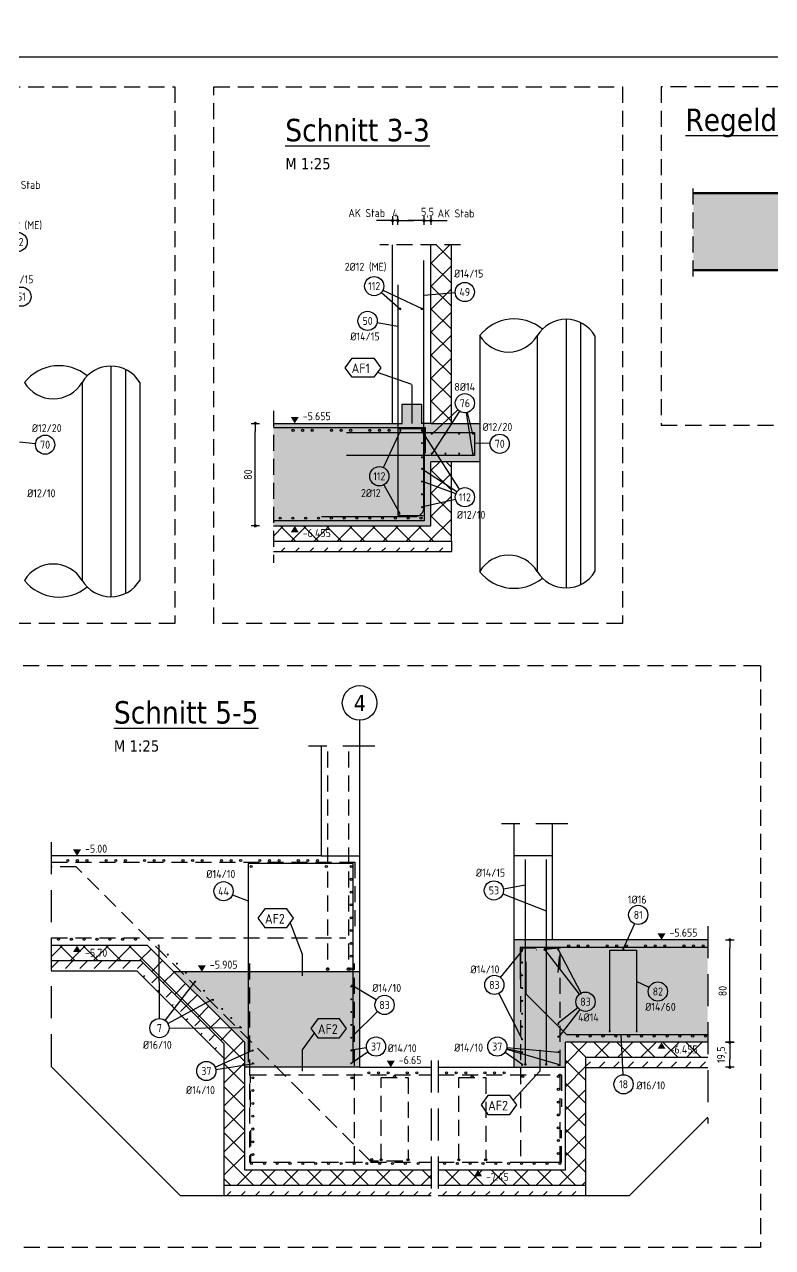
# Model space of a CAD drawing. Extents: x -45 to 98, y -32 to 51.
# Drawn here: x 54.51 to 66.19, y 10.84 to 29.93 of the extents above; entities that cross this region are included whole.
import ezdxf
from ezdxf.enums import TextEntityAlignment as Align

# ---------------------------------------------------------------- set-up
doc = ezdxf.new("R2010")
doc.units = 0
doc.header["$LTSCALE"] = 0.5
for name, pattern in [('AUSGEZOGEN', [1000.01, 1000, 0.01]), ('DASHED', [0.75, 0.5, -0.25]), ('GESTRICHELT', [0.75, 0.5, -0.25]), ('GESTRICHELTX2', [1.5, 1, -0.5]), ('STRICHLINIE', [0.75, 0.5, -0.25]), ('VERDECKTX2', [0.75, 0.5, -0.25])]:
    doc.linetypes.add(name, pattern=pattern)
for name, color, linetype in [('ACHSEN', 7, 'Continuous'), ('AFB', 7, 'Continuous'), ('AFU', 7, 'Continuous'), ('BETON', 7, 'Continuous'), ('DETAIL', 7, 'Continuous'), ('grau_mittel', 7, 'Continuous'), ('HILFE', 7, 'Continuous'), ('koten', 7, 'Continuous'), ('MASSE', 7, 'Continuous'), ('OBJEKT', 7, 'Continuous'), ('RND', 7, 'Continuous'), ('RND-1', 7, 'Continuous'), ('SFP_Dämmung', 7, 'Continuous'), ('SFP_Hilfe', 7, 'Continuous'), ('TEXT', 7, 'Continuous')]:
    doc.layers.add(name, color=color, linetype=linetype)
doc.layers.add('Verbau', color=7, linetype='Continuous', plot=False)
doc.styles.add('helv', font='tahoma.ttf')
doc.styles.add('txt', font='isocp.shx')
doc.linetypes.add('AFU_50K', pattern='A,0.15,["/",Standard,S=0.2,R=0,X=-0.01,Y=-0.1],0.07,["/",Standard,S=0.2,R=0,X=-0.01,Y=-0.1],0.15', length=0.37)
doc.linetypes.add('AFU_50L', pattern='A,0.75,["/",Standard,S=0.2,R=0,X=-0.01,Y=-0.1],0.07,["/",Standard,S=0.2,R=0,X=-0.01,Y=-0.1],0.75', length=1.57)
doc.linetypes.add('AFU_50M', pattern='A,0.45,["/",Standard,S=0.2,R=0,X=-0.01,Y=-0.1],0.07,["/",Standard,S=0.2,R=0,X=-0.01,Y=-0.1],0.45', length=0.97)
doc.dimstyles.new('DOT_I', dxfattribs={"dimscale": 0.5, "dimtxt": 0.25, "dimasz": 0.25, "dimexe": 0.1, "dimexo": 0.3, "dimgap": 0.1, "dimtad": 1, "dimdec": 3, "dimzin": 3, "dimtxsty": 'txt', "dimblk": 'DOT', "dimblk1": 'DOT', "dimblk2": 'DOT', "dimsah": 1, "dimcen": 0.1, "dimse1": 1, "dimse2": 1, "dimazin": 0, "dimtfac": 1, "dimtdec": 4, "dimtix": 1, "dimtmove": 2, "dimatfit": 3, "dimfxl": 0, "dimtvp": 1, "dimtolj": 1, "dimtzin": 0, "dimarcsym": 0})
pattern_1 = [(225, (-93.8113, -32.0643), (-2e-16, -0.2245064), [0.15875, -0.15875])]
pattern_2 = [(225, (-48.51788, 40.39665), (0.1796051, -0.1796051), []), (315, (-48.51788, 40.39665), (0.1796051, 0.1796051), [])]

# ---------------------------------------------------------------- blocks, each defined once
blk = doc.blocks.new('okrd_o')
at = {"layer": 'koten', "color": 7, "linetype": 'Continuous'}
blk.add_solid([(-0.125, 0.202), (0.125, 0.202), (0, 0)], dxfattribs=at)
at = {"layer": 'koten', "style": 'txt'}
blk.add_attdef('OKRD', (0.25, 0.1), '', height=0.25, dxfattribs=at)
blk = doc.blocks.new('okrd_u')
at = {"layer": 'koten', "color": 7, "linetype": 'Continuous'}
blk.add_solid([(-0.125, -0.202), (0.125, -0.202), (0, 0)], dxfattribs=at)
at = {"layer": 'koten', "style": 'txt'}
blk.add_attdef('OKRD', (0.25, -0.35), '', height=0.25, dxfattribs=at)
blk = doc.blocks.new('RND_HIN')
at = {"layer": 'RND', "color": 7, "linetype": 'Continuous'}
blk.add_circle((0, 0), 0.3, dxfattribs=at)
at = {"layer": 'RND', "color": 7, "linetype": 'Continuous', "style": 'txt'}
blk.add_attdef('POSI', text='', height=0.25, dxfattribs=at).set_placement((0, 0), align=Align.MIDDLE)
blk = doc.blocks.new('DOT')
at = {"layer": 'MASSE', "color": 7, "linetype": 'Continuous'}
for p, q in [((0, 0), (-1, 0)), ((0, 0.54), (0, -0.54))]:
    blk.add_line(p, q, dxfattribs=at)
at = {"layer": 'MASSE', "color": 7, "linetype": 'Continuous', "const_width": 0.2}
blk.add_lwpolyline([(-0.1, 0, 1), (0.1, 0, 1)], format="xyb", close=True, dxfattribs=at)
blk = doc.blocks.new('*D104')
at = {"layer": 'Defpoints', "color": 0, "linetype": 'AUSGEZOGEN', "transparency": 16777216}
for p in [(65.521, 15.642), (65.521, 15.642), (65.521, 14.042)]:
    blk.add_point(p, dxfattribs=at)
at = {"layer": 'MASSE', "color": 0, "linetype": 'AUSGEZOGEN', "lineweight": -2, "transparency": 16777216}
blk.add_line((65.521, 14.167), (65.521, 15.517), dxfattribs=at)
at = {"layer": 'MASSE', "color": 0, "linetype": 'AUSGEZOGEN', "lineweight": -2, "transparency": 16777216, "xscale": 0.125, "yscale": 0.125, "zscale": 0.125}
for p, rotation in [((65.521, 15.642), 90), ((65.521, 14.042), 270)]:
    blk.add_blockref('DOT', p, dxfattribs=dict(at, rotation=rotation))
at = {"layer": 'MASSE', "color": 0, "linetype": 'AUSGEZOGEN', "transparency": 16777216, "insert": (65.409, 14.842), "char_height": 0.125, "attachment_point": 5, "rotation": 90, "style": 'txt'}
blk.add_mtext('\\A1;80', dxfattribs=at)
blk = doc.blocks.new('*D105')
at = {"layer": 'Defpoints', "color": 0, "linetype": 'AUSGEZOGEN', "transparency": 16777216}
for p in [(65.521, 14.042), (65.521, 13.652), (65.521, 13.652)]:
    blk.add_point(p, dxfattribs=at)
at = {"layer": 'MASSE', "color": 0, "linetype": 'AUSGEZOGEN', "lineweight": -2, "transparency": 16777216}
blk.add_line((65.521, 13.917), (65.521, 13.777), dxfattribs=at)
at = {"layer": 'MASSE', "color": 0, "linetype": 'AUSGEZOGEN', "lineweight": -2, "transparency": 16777216, "xscale": 0.125, "yscale": 0.125, "zscale": 0.125}
for p, rotation in [((65.521, 14.042), 90), ((65.521, 13.652), 270)]:
    blk.add_blockref('DOT', p, dxfattribs=dict(at, rotation=rotation))
at = {"layer": 'MASSE', "color": 0, "linetype": 'AUSGEZOGEN', "transparency": 16777216, "insert": (65.399, 13.847), "char_height": 0.125, "attachment_point": 5, "rotation": 90, "style": 'txt'}
blk.add_mtext('\\A1;19,5', dxfattribs=at)
blk = doc.blocks.new('*D110')
at = {"layer": 'Defpoints', "color": 0, "linetype": 'AUSGEZOGEN', "transparency": 16777216}
for p in [(58.113, 23.705), (58.113, 23.705), (58.113, 22.105)]:
    blk.add_point(p, dxfattribs=at)
at = {"layer": 'MASSE', "color": 0, "linetype": 'AUSGEZOGEN', "lineweight": -2, "transparency": 16777216}
blk.add_line((58.113, 22.23), (58.113, 23.58), dxfattribs=at)
at = {"layer": 'MASSE', "color": 0, "linetype": 'AUSGEZOGEN', "lineweight": -2, "transparency": 16777216, "xscale": 0.125, "yscale": 0.125, "zscale": 0.125}
for p, rotation in [((58.113, 23.705), 90), ((58.113, 22.105), 270)]:
    blk.add_blockref('DOT', p, dxfattribs=dict(at, rotation=rotation))
at = {"layer": 'MASSE', "color": 0, "linetype": 'AUSGEZOGEN', "transparency": 16777216, "insert": (58, 22.905), "char_height": 0.125, "attachment_point": 5, "rotation": 90, "style": 'txt'}
blk.add_mtext('\\A1;80', dxfattribs=at)
blk = doc.blocks.new('*D138')
at = {"layer": 'Defpoints', "color": 0, "linetype": 'AUSGEZOGEN', "transparency": 16777216}
for p in [(60.256, 26.872), (60.256, 26.872), (60.336, 26.872)]:
    blk.add_point(p, dxfattribs=at)
at = {"layer": 'MASSE', "color": 0, "linetype": 'AUSGEZOGEN', "lineweight": -2, "transparency": 16777216}
for p, q in [((60.131, 26.872), (60.006, 26.872)), ((60.336, 26.872), (60.256, 26.872)), ((60.461, 26.872), (60.586, 26.872))]:
    blk.add_line(p, q, dxfattribs=at)
at = {"layer": 'MASSE', "color": 0, "linetype": 'AUSGEZOGEN', "lineweight": -2, "transparency": 16777216, "xscale": 0.125, "yscale": 0.125, "zscale": 0.125}
blk.add_blockref('DOT', (60.256, 26.872), dxfattribs=at)
at = {"layer": 'MASSE', "color": 0, "linetype": 'AUSGEZOGEN', "lineweight": -2, "transparency": 16777216, "xscale": 0.125, "yscale": 0.125, "zscale": 0.125, "rotation": 180}
blk.add_blockref('DOT', (60.336, 26.872), dxfattribs=at)
at = {"layer": 'MASSE', "color": 0, "linetype": 'AUSGEZOGEN', "transparency": 16777216, "insert": (60.296, 26.984), "char_height": 0.125, "attachment_point": 5, "style": 'txt'}
blk.add_mtext('\\A1;4', dxfattribs=at)
blk = doc.blocks.new('*D139')
at = {"layer": 'Defpoints', "color": 0, "linetype": 'AUSGEZOGEN', "transparency": 16777216}
for p in [(60.746, 26.872), (60.856, 26.872), (60.856, 26.872)]:
    blk.add_point(p, dxfattribs=at)
at = {"layer": 'MASSE', "color": 0, "linetype": 'AUSGEZOGEN', "lineweight": -2, "transparency": 16777216}
for p, q in [((60.621, 26.872), (60.496, 26.872)), ((60.746, 26.872), (60.856, 26.872)), ((60.981, 26.872), (61.106, 26.872))]:
    blk.add_line(p, q, dxfattribs=at)
at = {"layer": 'MASSE', "color": 0, "linetype": 'AUSGEZOGEN', "lineweight": -2, "transparency": 16777216, "xscale": 0.125, "yscale": 0.125, "zscale": 0.125}
blk.add_blockref('DOT', (60.746, 26.872), dxfattribs=at)
at = {"layer": 'MASSE', "color": 0, "linetype": 'AUSGEZOGEN', "lineweight": -2, "transparency": 16777216, "xscale": 0.125, "yscale": 0.125, "zscale": 0.125, "rotation": 180}
blk.add_blockref('DOT', (60.856, 26.872), dxfattribs=at)
at = {"layer": 'MASSE', "color": 0, "linetype": 'AUSGEZOGEN', "transparency": 16777216, "insert": (60.801, 26.994), "char_height": 0.125, "attachment_point": 5, "style": 'txt'}
blk.add_mtext('\\A1;5,5', dxfattribs=at)

msp = doc.modelspace()

# ---------------------------------------------------------------- hatches: boundary and pattern name
at = {"layer": 'grau_mittel'}
for points in [[(70.7491, 26.0975), (70.7491, 27.2975), (64.9491, 27.2975), (64.9491, 26.0975), (66.9491, 26.0975), (66.9491, 26.1975), (68.7491, 26.1975), (68.7491, 26.0975)], [(60.8555, 22.1048), (60.8555, 23.1048), (61.6155, 23.1048), (61.6155, 23.7048), (60.8555, 23.7048), (60.7055, 23.7048), (60.7055, 24.0048), (60.4055, 24.0048), (60.4055, 23.7048), (60.2555, 23.7048), (58.3964, 23.7048), (58.3964, 22.1048)], [(62.7547, 15.6419), (62.1547, 15.6419), (62.1547, 13.6519), (62.9547, 13.6519), (62.9547, 14.0419), (65.1773, 14.0419), (65.1773, 15.6419)], [(59.7418, 13.6519), (59.7418, 15.1419), (56.8418, 15.1419), (57.9418, 14.0419), (57.9418, 13.6519)]]:
    msp.add_hatch(color=61, dxfattribs=at).paths.add_polyline_path(points)
at = {"layer": 'SFP_Dämmung', "linetype": 'AUSGEZOGEN'}
h = msp.add_hatch(dxfattribs=at)
h.set_pattern_fill('ANSI37', color=171, scale=0.08, angle=-180, style=0, double=1)
h.set_pattern_definition(pattern_2)
h.paths.add_polyline_path([(61.1755, 26.4938), (60.8555, 26.4938), (60.8555, 23.7048), (61.1755, 23.7048)])
h = msp.add_hatch(dxfattribs=at)
h.set_pattern_fill('ANSI37', color=171, scale=0.08, angle=-180, style=0, double=1)
h.set_pattern_definition(pattern_2)
h.paths.add_polyline_path([(61.1755, 23.1048), (60.8555, 23.1048), (60.8555, 22.1048), (58.3964, 22.1048), (58.3964, 21.8648), (61.1755, 21.8648)])
h.paths.add_polyline_path([(58.8416, 21.9), (59.3584, 21.9), (59.3584, 22.0849), (58.8416, 22.0849)], flags=24)
h = msp.add_hatch(dxfattribs=at)
h.set_pattern_fill('ANSI37', color=171, scale=0.08, angle=-180, double=1)
h.set_pattern_definition([(225, (-93.8113, -32.0643), (0.17960512, -0.17960512), []), (315, (-93.8113, -32.0643), (0.17960512, 0.17960512), [])])
h.paths.add_polyline_path([(56.4318, 15.5519), (54.9281, 15.5519), (54.9281, 15.3119), (56.3324, 15.3119), (57.6218, 14.0225), (57.6218, 11.8119), (60.8572, 11.8119), (60.8572, 12.0519), (57.9418, 12.0519), (57.9418, 14.0419)])
h.paths.add_polyline_path([(63.2747, 13.8019), (65.1773, 13.8019), (65.1773, 14.0419), (62.9547, 14.0419), (62.9547, 12.0519), (60.9672, 12.0519), (60.9672, 11.8119), (63.2747, 11.8119)])
h.paths.add_polyline_path([(64.5679, 13.8371), (65.0847, 13.8371), (65.0847, 14.0221), (64.5679, 14.0221)], flags=24)
h.paths.add_polyline_path([(61.7044, 11.8485), (62.1309, 11.8485), (62.1309, 12.0251), (61.7044, 12.0251)], flags=24)
at = {"layer": 'SFP_Hilfe', "linetype": 'AUSGEZOGEN'}
h = msp.add_hatch(dxfattribs=at)
h.set_pattern_fill('DASH', color=171, scale=0.05, angle=-135, double=1)
h.set_pattern_definition([(225, (-48.51788, 40.39665), (-2e-16, -0.2245064), [0.15875, -0.15875])])
h.paths.add_polyline_path([(61.1755, 21.8648), (58.3964, 21.8648), (58.3964, 21.7048), (61.1755, 21.7048)])
h = msp.add_hatch(dxfattribs=at)
h.set_pattern_fill('DASH', color=171, scale=0.05, angle=-135, double=1)
h.set_pattern_definition(pattern_1)
h.paths.add_polyline_path([(56.3324, 15.3119), (54.9281, 15.3119), (54.9281, 15.1519), (56.2662, 15.1519), (57.6218, 13.7962), (57.6218, 14.0225)])
h = msp.add_hatch(dxfattribs=at)
h.set_pattern_fill('DASH', color=171, scale=0.05, angle=-135, double=1)
h.set_pattern_definition(pattern_1)
h.paths.add_polyline_path([(60.8572, 11.8119), (57.6218, 11.8119), (57.6218, 11.6519), (60.8572, 11.6519)])
h.paths.add_polyline_path([(63.2747, 11.8119), (60.9672, 11.8119), (60.9672, 11.6519), (63.2747, 11.6519)])
h.paths.add_polyline_path([(65.1773, 13.8019), (63.2747, 13.8019), (63.2747, 13.6419), (65.1773, 13.6419)])

# ---------------------------------------------------------------- linework, layer by layer
at = {"layer": 'ACHSEN', "color": 140, "linetype": 'AUSGEZOGEN'}
msp.add_line((59.7418, 19.0694), (59.7418, 18.1537), dxfattribs=at)
at = {"layer": 'ACHSEN', "color": 7, "linetype": 'AUSGEZOGEN'}
msp.add_circle((59.7418, 19.3399), 0.2705, dxfattribs=at)
at = {"layer": 'AFB', "color": 1, "linetype": 'AUSGEZOGEN'}
for p, q in [((58.8418, 15.4159), (58.8418, 15.0819)), ((58.8418, 13.9259), (58.8418, 13.5919)), ((62.5547, 13.9259), (62.5547, 13.5919))]:
    msp.add_line(p, q, dxfattribs=at)
for points in [[(59.9651, 24.7222), (60.0736, 24.5743), (59.9651, 24.4265), (59.6235, 24.4265), (59.5151, 24.5743), (59.6235, 24.7222)], [(58.2607, 16.1276), (58.1522, 15.9798), (58.2607, 15.8319), (58.6023, 15.8319), (58.7107, 15.9798), (58.6023, 16.1276)], [(59.0864, 14.4064), (58.978, 14.2586), (59.0864, 14.1107), (59.428, 14.1107), (59.5365, 14.2586), (59.428, 14.4064)], [(61.745, 13.2107), (61.6366, 13.0628), (61.745, 12.915), (62.0866, 12.915), (62.1951, 13.0628), (62.0866, 13.2107)]]:
    msp.add_lwpolyline(points, close=True, dxfattribs=at)
at = {"layer": 'AFU', "color": 1, "linetype": 'AUSGEZOGEN'}
msp.add_line((60.5555, 24.3048), (60.5555, 23.7048), dxfattribs=at)
at = {"layer": 'AFU', "color": 8, "linetype": 'AUSGEZOGEN'}
for p, q in [((60.4055, 24.0048), (60.7055, 24.0048)), ((60.4055, 23.7048), (60.4055, 24.0048)), ((60.7055, 24.0048), (60.7055, 23.7048)), ((60.2555, 23.7048), (60.4055, 23.7048)), ((60.8555, 23.7048), (60.7055, 23.7048))]:
    msp.add_line(p, q, dxfattribs=at)
at = {"layer": 'AFU', "color": 8, "linetype": 'AFU_50K'}
for p, q in [((59.1418, 16.9519), (59.7418, 16.9519)), ((62.7547, 15.6419), (62.1547, 15.6419)), ((62.1547, 13.6519), (62.9547, 13.6519))]:
    msp.add_line(p, q, dxfattribs=at)
at = {"layer": 'AFU', "color": 8, "linetype": 'AFU_50M'}
msp.add_line((59.7418, 15.1419), (56.8418, 15.1419), dxfattribs=at)
at = {"layer": 'AFU', "color": 8, "linetype": 'AFU_50L'}
msp.add_line((59.7418, 13.6519), (57.9418, 13.6519), dxfattribs=at)
at = {"layer": 'BETON', "color": 6, "linetype": 'AUSGEZOGEN', "lineweight": 70}
for p, q in [((70.7491, 27.2975), (64.9491, 27.2975)), ((64.9491, 26.0975), (66.9491, 26.0975))]:
    msp.add_line(p, q, dxfattribs=at)
at = {"layer": 'BETON', "color": 6, "linetype": 'AUSGEZOGEN'}
for p, q in [((60.2555, 23.7048), (60.2555, 26.4938)), ((60.8555, 23.7048), (60.8555, 26.4938)), ((58.3964, 23.7048), (60.2555, 23.7048)), ((60.8555, 23.7048), (61.6155, 23.7048)), ((61.6155, 23.7048), (61.6155, 23.1048)), ((61.6155, 23.1048), (60.8555, 23.1048)), ((60.8555, 22.1048), (60.8555, 23.1048)), ((58.3964, 22.1048), (60.8555, 22.1048)), ((59.1418, 18.6629), (59.1418, 16.9519)), ((59.7418, 18.6629), (59.7418, 13.6519)), ((59.1418, 16.9519), (54.9281, 16.9519)), ((62.1547, 13.6519), (62.1547, 16.9519)), ((62.7547, 16.9519), (62.1547, 16.9519)), ((62.7547, 15.6419), (62.7547, 16.9519)), ((56.4318, 15.5519), (54.9281, 15.5519)), ((57.9418, 14.0419), (56.4318, 15.5519)), ((65.1773, 15.6419), (62.7547, 15.6419)), ((57.9418, 14.0419), (57.9418, 12.0519)), ((62.9547, 12.0519), (62.9547, 14.0419)), ((65.1773, 14.0419), (62.9547, 14.0419)), ((59.7418, 13.6519), (60.8572, 13.6519)), ((60.9672, 13.6519), (62.1547, 13.6519)), ((57.9418, 12.0519), (60.8572, 12.0519)), ((60.9672, 12.0519), (62.9547, 12.0519))]:
    msp.add_line(p, q, dxfattribs=at)
at = {"layer": 'DETAIL', "color": 102, "linetype": 'STRICHLINIE'}
for points in [[(50.8176, 20.5812), (50.8176, 28.958), (56.8563, 28.958), (56.8563, 20.5812)], [(57.4636, 20.5812), (57.4636, 28.958), (63.844, 28.958), (63.844, 20.5812)], [(64.4513, 28.958), (64.4513, 23.679), (71.2203, 23.679), (71.2203, 28.958)], [(53.737, 10.8373), (53.737, 19.9232), (65.9979, 19.9232), (65.9979, 10.8373)]]:
    msp.add_lwpolyline(points, close=True, dxfattribs=at)
at = {"layer": 'HILFE', "color": 102, "linetype": 'AUSGEZOGEN'}
for p, q in [((61.1755, 23.7048), (61.1755, 26.4938)), ((60.5555, 24.3098), (60.0194, 24.5004)), ((61.1755, 21.8648), (61.1755, 23.1048)), ((58.3964, 21.8648), (61.1755, 21.8648)), ((61.1755, 21.8648), (61.1755, 21.7048)), ((58.3964, 21.7048), (61.1755, 21.7048)), ((58.6565, 15.9058), (58.8418, 15.4159)), ((56.3324, 15.3119), (54.9281, 15.3119)), ((57.6218, 14.0225), (56.3324, 15.3119)), ((56.2662, 15.1519), (54.9281, 15.1519)), ((57.6218, 13.7962), (56.2662, 15.1519)), ((59.0322, 14.1847), (58.8418, 13.9259)), ((57.6218, 14.0225), (57.6218, 11.6519)), ((63.2747, 11.8119), (63.2747, 13.8019)), ((65.1773, 13.8019), (63.2747, 13.8019)), ((56.9418, 11.6519), (54.9281, 13.6656)), ((62.1409, 13.1368), (62.5547, 13.5919)), ((65.1773, 13.6419), (63.2747, 13.6419)), ((63.9547, 11.6519), (65.1773, 12.8745)), ((56.9418, 11.6519), (60.8572, 11.6519)), ((57.6218, 11.8119), (60.8572, 11.8119)), ((60.9672, 11.8119), (63.2747, 11.8119)), ((60.9672, 11.6519), (63.2747, 11.6519)), ((63.2747, 11.6519), (63.2747, 11.8119)), ((63.2747, 11.6519), (63.9547, 11.6519))]:
    msp.add_line(p, q, dxfattribs=at)
at = {"layer": 'HILFE', "color": 102, "linetype": 'GESTRICHELTX2'}
for p, q in [((59.9809, 18.6629), (58.9418, 18.6629)), ((62.9914, 17.4528), (61.9547, 17.4528)), ((54.9281, 17.1662), (54.9281, 13.4506)), ((65.1773, 15.8562), (65.1773, 12.7728)), ((60.8572, 13.7571), (60.8572, 11.5395)), ((60.9672, 13.7571), (60.9672, 11.5395))]:
    msp.add_line(p, q, dxfattribs=at)
at = {"layer": 'OBJEKT', "color": 7, "linetype": 'AUSGEZOGEN'}
for p, q in [((62.1547, 16.9519), (62.1547, 17.4528)), ((62.7547, 16.9519), (62.7547, 17.4528))]:
    msp.add_line(p, q, dxfattribs=at)
at = {"layer": 'RND', "color": 102, "linetype": 'AUSGEZOGEN'}
for p, q in [((60.1044, 25.7844), (60.7235, 25.4929)), ((60.0814, 25.7494), (60.3861, 25.482)), ((61.2331, 25.7435), (60.7455, 25.704)), ((60.0136, 25.28), (60.3355, 25.2249)), ((61.275, 23.9178), (60.8756, 23.5433)), ((61.303, 23.8945), (60.8756, 23.2341)), ((61.4065, 23.872), (61.5014, 23.2341)), ((61.4202, 23.8747), (61.5014, 23.5433)), ((60.1127, 23.0153), (60.3856, 23.5969)), ((61.3031, 22.6778), (60.7074, 23.5969)), ((54.6818, 23.3865), (54.4286, 23.4106)), ((61.7786, 23.3913), (61.5355, 23.3982)), ((61.2594, 22.6343), (60.7074, 22.9969)), ((60.1214, 22.7482), (60.3709, 22.2958)), ((61.2441, 22.6041), (60.7234, 22.7969)), ((61.2385, 22.5185), (60.7074, 22.3969)), ((61.9855, 16.4384), (62.3281, 16.4982)), ((57.7567, 16.3457), (57.9988, 16.2505)), ((61.9774, 16.358), (62.6547, 16.0934)), ((64.0306, 15.8936), (63.8568, 15.4988)), ((56.6149, 14.4132), (56.6095, 15.5411)), ((61.9403, 15.054), (62.2893, 15.4795)), ((63.1757, 14.7934), (62.634, 15.4908)), ((63.1989, 14.8083), (62.8485, 15.4877)), ((56.7071, 14.3821), (57.1845, 15.0023)), ((60.0017, 14.7023), (59.6156, 14.9338)), ((64.2615, 14.8989), (64.0665, 14.9906)), ((56.7476, 14.3346), (57.4474, 14.7129)), ((61.9132, 14.8044), (62.2739, 14.0964)), ((60.0229, 14.5205), (59.6285, 14.1364)), ((63.1499, 14.5821), (62.8433, 14.3407)), ((63.177, 14.5555), (62.8516, 14.127)), ((56.7656, 14.2647), (57.9003, 14.2754)), ((63.8544, 13.536), (63.824, 14.1619)), ((59.8488, 13.9547), (59.6112, 13.9214)), ((62.0368, 13.9426), (62.2882, 13.8865)), ((62.0398, 13.9613), (62.8403, 13.8865)), ((57.485, 13.6552), (58.0742, 13.9215)), ((59.8738, 13.8905), (59.6267, 13.7207)), ((62.0138, 13.8899), (62.292, 13.6974)), ((62.0344, 13.9333), (62.8558, 13.6936)), ((57.4964, 13.6172), (58.0936, 13.7131))]:
    msp.add_line(p, q, dxfattribs=at)
at = {"layer": 'RND', "color": 1, "linetype": 'AUSGEZOGEN'}
msp.add_lwpolyline([(59.1455, 22.2504), (60.6055, 22.2504, 0.4142136), (60.7455, 22.3904), (60.7455, 26.2504)], format="xyb", dxfattribs=at)
for points in [[(60.3355, 25.8684), (60.3355, 22.2684), (60.7355, 22.2684)], [(58.3964, 23.6424), (60.7663, 23.6424), (60.7663, 23.2424)], [(59.5355, 23.5641), (61.5355, 23.5641), (61.5355, 23.2041), (59.5355, 23.2041)], [(59.6388, 13.7319), (59.6388, 16.8319), (57.9988, 16.8319), (57.9988, 13.7319)], [(62.3281, 16.8977), (62.3281, 13.6977)], [(62.6547, 16.8977), (62.6547, 13.6977)], [(65.1773, 15.5219), (62.2499, 15.5219), (62.2499, 15.0219)], [(63.6465, 14.1983), (63.6465, 15.4799), (64.0665, 15.4799), (64.0665, 14.1983)], [(62.3356, 15.2983), (62.3356, 14.7983), (62.972, 14.1619), (65.1773, 14.1619)]]:
    msp.add_lwpolyline(points, dxfattribs=at)
at = {"layer": 'RND', "color": 7, "linetype": 'AUSGEZOGEN'}
for points, const_width in [([(60.3621, 25.494, 1), (60.3821, 25.494, 1)], 0.02), ([(60.7015, 25.494, 1), (60.7215, 25.494, 1)], 0.02), ([(60.3856, 23.5969, -1), (60.3696, 23.5969, -1)], 0.016), ([(60.7234, 23.5969, -1), (60.7074, 23.5969, -1)], 0.016), ([(60.8756, 23.5433, -1), (60.8596, 23.5433, -1)], 0.016), ([(61.0895, 23.5433, -1), (61.0735, 23.5433, -1)], 0.016), ([(61.3035, 23.5433, -1), (61.2875, 23.5433, -1)], 0.016), ([(61.5174, 23.5433, -1), (61.5014, 23.5433, -1)], 0.016), ([(60.7234, 23.3969, -1), (60.7074, 23.3969, -1)], 0.016), ([(60.7234, 23.1754, -1), (60.7074, 23.1754, -1)], 0.016), ([(60.8756, 23.2341, -1), (60.8596, 23.2341, -1)], 0.016), ([(61.0895, 23.2341, -1), (61.0735, 23.2341, -1)], 0.016), ([(61.3035, 23.2341, -1), (61.2875, 23.2341, -1)], 0.016), ([(61.5174, 23.2341, -1), (61.5014, 23.2341, -1)], 0.016), ([(60.7234, 22.9969, -1), (60.7074, 22.9969, -1)], 0.016), ([(60.7234, 22.7969, -1), (60.7074, 22.7969, -1)], 0.016), ([(60.7234, 22.5969, -1), (60.7074, 22.5969, -1)], 0.016), ([(60.7234, 22.3969, -1), (60.7074, 22.3969, -1)], 0.016), ([(60.3709, 22.2958, -1), (60.3549, 22.2958, -1)], 0.016), ([(56.5973, 15.5529, 1), (56.6133, 15.5529, 1)], 0.016), ([(62.2708, 15.4877, 1), (62.2868, 15.4877, 1)], 0.016), ([(62.6187, 15.4877, 1), (62.6347, 15.4877, 1)], 0.016), ([(62.8325, 15.4877, 1), (62.8485, 15.4877, 1)], 0.016), ([(63.8485, 15.4959, 1), (63.8645, 15.4959, 1)], 0.016), ([(56.7387, 15.4115, 1), (56.7547, 15.4115, 1)], 0.016), ([(56.8801, 15.27, 1), (56.8961, 15.27, 1)], 0.016), ([(62.2708, 15.2877, 1), (62.2868, 15.2877, 1)], 0.016), ([(57.0215, 15.1286, 1), (57.0375, 15.1286, 1)], 0.016), ([(62.2708, 15.0877, 1), (62.2868, 15.0877, 1)], 0.016), ([(57.163, 14.9872, 1), (57.179, 14.9872, 1)], 0.016), ([(59.6023, 14.9137, 1), (59.6183, 14.9137, 1)], 0.016), ([(62.2708, 14.8877, 1), (62.2868, 14.8877, 1)], 0.016), ([(57.3044, 14.8458, 1), (57.3204, 14.8458, 1)], 0.016), ([(57.4458, 14.7044, 1), (57.4618, 14.7044, 1)], 0.016), ([(59.6023, 14.7137, 1), (59.6183, 14.7137, 1)], 0.016), ([(57.5872, 14.5629, 1), (57.6032, 14.5629, 1)], 0.016), ([(59.6023, 14.5137, 1), (59.6183, 14.5137, 1)], 0.016), ([(62.2708, 14.6877, 1), (62.2868, 14.6877, 1)], 0.016), ([(57.7286, 14.4215, 1), (57.7446, 14.4215, 1)], 0.016), ([(59.6023, 14.3137, 1), (59.6183, 14.3137, 1)], 0.016), ([(62.2708, 14.4877, 1), (62.2868, 14.4877, 1)], 0.016), ([(62.8365, 14.33, 1), (62.8525, 14.33, 1)], 0.016), ([(57.8701, 14.2801, 1), (57.8861, 14.2801, 1)], 0.016), ([(62.2708, 14.2877, 1), (62.2868, 14.2877, 1)], 0.016), ([(62.8365, 14.13, 1), (62.8525, 14.13, 1)], 0.016), ([(63.6385, 14.2152, 1), (63.6545, 14.2152, 1)], 0.016), ([(64.0585, 14.2152, 1), (64.0745, 14.2152, 1)], 0.016), ([(59.6023, 14.1137, 1), (59.6183, 14.1137, 1)], 0.016), ([(62.2708, 14.0877, 1), (62.2868, 14.0877, 1)], 0.016), ([(58.0654, 13.9137, 1), (58.0814, 13.9137, 1)], 0.016), ([(59.6023, 13.9137, 1), (59.6183, 13.9137, 1)], 0.016), ([(62.2708, 13.8877, 1), (62.2868, 13.8877, 1)], 0.016), ([(62.8365, 13.8877, 1), (62.8525, 13.8877, 1)], 0.016), ([(58.0654, 13.7137, 1), (58.0814, 13.7137, 1)], 0.016), ([(59.6023, 13.7137, 1), (59.6183, 13.7137, 1)], 0.016), ([(62.2708, 13.6877, 1), (62.2868, 13.6877, 1)], 0.016), ([(62.3181, 13.6977, 1), (62.3381, 13.6977, 1)], 0.02), ([(62.6447, 13.6977, 1), (62.6647, 13.6977, 1)], 0.02), ([(62.8365, 13.6877, 1), (62.8525, 13.6877, 1)], 0.016)]:
    msp.add_lwpolyline(points, format="xyb", close=True, dxfattribs=dict(at, const_width=const_width))
at = {"layer": 'RND', "color": 7, "linetype": 'VERDECKTX2'}
for points in [[(59.2418, 18.5836), (59.2418, 15.1836)], [(59.5684, 18.5836), (59.5684, 15.1836)], [(60.4134, 12.1835), (59.9134, 12.1835), (55.3172, 16.7797), (54.9281, 16.7797)], [(62.8416, 15.1333), (62.8747, 15.5119), (62.2547, 15.5119), (62.2547, 12.1719), (62.8747, 12.1719), (62.8747, 15.5119), (62.4961, 15.4788)], [(58.0218, 15.2719), (58.0218, 12.1719), (59.6618, 12.1719), (59.6618, 15.2719)], [(58.0382, 13.0319), (58.0382, 13.5319), (60.8572, 13.5319)], [(60.0771, 12.208), (60.0771, 13.4896), (60.4971, 13.4896), (60.4971, 12.208)], [(60.9672, 13.5319), (62.891, 13.5319), (62.891, 13.0319)], [(61.2899, 12.208), (61.2899, 13.4896), (61.7099, 13.4896), (61.7099, 12.208)], [(58.0382, 12.6719), (58.0382, 12.1719), (60.8572, 12.1719)], [(60.9672, 12.1719), (62.891, 12.1719), (62.891, 12.6719)]]:
    msp.add_lwpolyline(points, dxfattribs=at)
at = {"layer": 'RND', "color": 7, "linetype": 'GESTRICHELT'}
for points in [[(54.9281, 16.8545), (59.6645, 16.8545), (59.6645, 15.7867)], [(54.9281, 15.6719), (59.5254, 15.6719)]]:
    msp.add_lwpolyline(points, dxfattribs=at)
at = {"layer": 'RND', "color": 7, "linetype": 'AUSGEZOGEN'}
for centre, radius in [((58.7016, 23.5969), 0.016), ((59.0016, 23.5969), 0.016), ((59.3016, 23.5969), 0.016), ((59.6016, 23.5969), 0.016), ((59.9016, 23.5969), 0.016), ((60.2016, 23.5969), 0.016), ((58.4994, 22.2258), 0.016), ((58.6994, 22.2258), 0.016), ((58.8994, 22.2258), 0.016), ((59.0994, 22.2258), 0.016), ((59.2994, 22.2258), 0.016), ((59.4994, 22.2258), 0.016), ((59.6994, 22.2258), 0.016), ((59.8994, 22.2258), 0.016), ((60.0994, 22.2258), 0.016), ((60.2994, 22.2258), 0.016), ((60.4994, 22.2258), 0.016), ((60.6994, 22.2258), 0.016), ((55.1841, 16.8793), 0.016), ((55.4841, 16.8793), 0.016), ((55.7841, 16.8793), 0.016), ((56.0841, 16.8793), 0.016), ((56.3841, 16.8793), 0.016), ((56.6841, 16.8793), 0.016), ((56.9841, 16.8793), 0.016), ((57.2841, 16.8793), 0.016), ((57.5841, 16.8793), 0.016), ((57.8841, 16.8793), 0.016), ((58.1841, 16.8793), 0.016), ((58.4841, 16.8793), 0.016), ((58.7841, 16.8793), 0.016), ((59.0841, 16.8793), 0.016), ((58.0496, 16.7864), 0.016), ((59.2215, 16.7864), 0.016), ((59.6105, 16.7864), 0.016), ((59.6105, 16.5864), 0.016), ((59.6105, 16.3864), 0.016), ((59.6105, 16.1864), 0.016), ((59.6105, 15.9864), 0.016), ((55.0413, 15.65), 0.016), ((55.2413, 15.65), 0.016), ((55.4413, 15.65), 0.016), ((55.6413, 15.65), 0.016), ((55.8413, 15.65), 0.016), ((56.0413, 15.65), 0.016), ((56.2413, 15.65), 0.016), ((59.6105, 15.7864), 0.016), ((59.6105, 15.5864), 0.016), ((63.0051, 15.5467), 0.016), ((63.3051, 15.5467), 0.016), ((63.6051, 15.5467), 0.016), ((63.9051, 15.5467), 0.016), ((64.2051, 15.5467), 0.016), ((64.5051, 15.5467), 0.016), ((64.8051, 15.5467), 0.016), ((65.1051, 15.5467), 0.016), ((59.6105, 15.3864), 0.016), ((59.2418, 15.1836), 0.02), ((59.5684, 15.1836), 0.02), ((59.6105, 15.1864), 0.016), ((63.1412, 14.14), 0.016), ((63.3412, 14.14), 0.016), ((63.5412, 14.14), 0.016), ((63.7412, 14.14), 0.016), ((63.9412, 14.14), 0.016), ((64.1412, 14.14), 0.016), ((64.3412, 14.14), 0.016), ((64.5412, 14.14), 0.016), ((64.7412, 14.14), 0.016), ((64.9412, 14.14), 0.016), ((65.1412, 14.14), 0.016), ((59.8854, 13.5654), 0.016), ((60.1854, 13.5654), 0.016), ((60.4854, 13.5654), 0.016), ((61.0982, 13.5654), 0.016), ((61.3982, 13.5654), 0.016), ((61.6982, 13.5654), 0.016), ((61.9982, 13.5654), 0.016), ((58.0734, 13.4877), 0.016), ((59.6217, 13.4877), 0.016), ((60.2871, 13.5056), 0.016), ((61.4999, 13.5056), 0.016), ((62.29, 13.5071), 0.016), ((62.8445, 13.5071), 0.016), ((58.0734, 13.2877), 0.016), ((62.8445, 13.3071), 0.016), ((58.0734, 13.0877), 0.016), ((62.8445, 13.1071), 0.016), ((58.0734, 12.8877), 0.016), ((62.8445, 12.9071), 0.016), ((58.0734, 12.6877), 0.016), ((62.8445, 12.7071), 0.016), ((58.0734, 12.4877), 0.016), ((62.8445, 12.5071), 0.016), ((58.0734, 12.2877), 0.016), ((59.9298, 12.2124), 0.016), ((60.0771, 12.208), 0.016), ((60.4971, 12.208), 0.016), ((61.2899, 12.208), 0.016), ((61.7099, 12.208), 0.016), ((62.8445, 12.3071), 0.016), ((58.0547, 12.1494), 0.016), ((58.2547, 12.1494), 0.016), ((58.4547, 12.1494), 0.016), ((58.6547, 12.1494), 0.016), ((58.8547, 12.1494), 0.016), ((59.0547, 12.1494), 0.016), ((59.2547, 12.1494), 0.016), ((59.4547, 12.1494), 0.016), ((59.6547, 12.1494), 0.016), ((59.8547, 12.1494), 0.016), ((60.0547, 12.1494), 0.016), ((60.2547, 12.1494), 0.016), ((60.4547, 12.1494), 0.016), ((60.6547, 12.1494), 0.016), ((61.0675, 12.1494), 0.016), ((61.2675, 12.1494), 0.016), ((61.4675, 12.1494), 0.016), ((61.6675, 12.1494), 0.016), ((61.8675, 12.1494), 0.016), ((62.0675, 12.1494), 0.016), ((62.2675, 12.1494), 0.016), ((62.4675, 12.1494), 0.016), ((62.6675, 12.1494), 0.016), ((62.8675, 12.1494), 0.016)]:
    msp.add_circle(centre, radius, dxfattribs=at)
at = {"layer": 'RND', "color": 102, "linetype": 'AUSGEZOGEN'}
for centre in [(58.8516, 23.5969), (59.4516, 23.5969), (60.0516, 23.5969), (55.3341, 16.8793), (55.9341, 16.8793), (56.5341, 16.8793), (57.1341, 16.8793), (57.7341, 16.8793), (58.3341, 16.8793), (58.9341, 16.8793), (63.1551, 15.5467), (63.7551, 15.5467), (64.3551, 15.5467), (64.9551, 15.5467), (60.0354, 13.5654), (60.6354, 13.5654), (61.2482, 13.5654), (61.8482, 13.5654)]:
    msp.add_circle(centre, 0.016, dxfattribs=at)
at = {"layer": 'RND-1', "color": 1, "linetype": 'AUSGEZOGEN'}
msp.add_lwpolyline([(60.3508, 23.6248), (60.7508, 23.6248), (60.7508, 22.1848), (58.3964, 22.1848)], dxfattribs=at)
at = {"layer": 'SFP_Hilfe', "color": 102, "linetype": 'DASHED'}
for p, q in [((64.9491, 25.9975), (64.9491, 27.3975)), ((61.3175, 26.4938), (60.0555, 26.4938)), ((58.3964, 23.9032), (58.3964, 21.5256))]:
    msp.add_line(p, q, dxfattribs=at)
at = {"layer": 'TEXT', "color": 1, "linetype": 'AUSGEZOGEN'}
msp.add_lwpolyline([(44.0718, 44.107), (78.0772, 44.107), (78.0772, 29.4218), (44.0718, 29.4218)], close=True, dxfattribs=at)
at = {"layer": 'Verbau', "color": 171}
for p, q in [((62.9655, 25.3299, 0.0043), (62.9655, 21.1367, -0.0822)), ((63.1905, 25.2791, 0.0028), (63.1905, 21.1874, -0.0658)), ((61.6155, 25.0746), (61.6155, 21.392)), ((62.5155, 25.0746), (62.5155, 21.392)), ((63.4155, 25.0746), (63.4155, 21.392)), ((55.8586, 24.5995, -0.033), (55.8586, 20.9984, -0.0822)), ((56.0836, 24.5488, -0.0272), (56.0836, 21.0492, -0.0658)), ((55.4086, 24.3442), (55.4086, 21.2537)), ((56.3086, 24.3442), (56.3086, 21.2537))]:
    msp.add_line(p, q, dxfattribs=at)
for centre, radius, start, end in [((62.1547, 24.6483), 0.6874, 50.18929, 141.67563), ((62.9655, 24.8056), 0.5242, 30.86482, 149.13518), ((62.0655, 25.3435), 0.5242, 210.86482, 329.13518), ((55.0479, 23.918), 0.6874, 50.18929, 141.67563), ((55.8586, 24.0753), 0.5242, 30.86482, 149.13518), ((54.9586, 24.6132), 0.5242, 210.86482, 329.13518), ((62.0655, 21.1231), 0.5242, 30.86482, 149.13518), ((54.9586, 20.9848), 0.5242, 30.86482, 149.13518), ((62.1547, 21.8182), 0.6874, 218.32437, 309.81071), ((62.9655, 21.6609), 0.5242, 210.86482, 329.13518), ((55.0479, 21.68), 0.6874, 218.32437, 309.81071), ((55.8586, 21.5227), 0.5242, 210.86482, 329.13518)]:
    msp.add_arc(centre, radius, start, end, dxfattribs=at)

# ---------------------------------------------------------------- block references
at = {"layer": 'koten', "color": 7, "linetype": 'AUSGEZOGEN', "xscale": 0.5, "yscale": 0.5, "zscale": 0.5}
for name, p, values in [('okrd_o', (58.7286, 23.7048), {'OKRD': '-5.655'}), ('okrd_u', (58.7286, 22.1048), {'OKRD': '-6.455'}), ('okrd_o', (55.3296, 16.9519), {'OKRD': '-5.00'}), ('okrd_o', (64.4549, 15.6419), {'OKRD': '-5.655'}), ('okrd_u', (55.3296, 15.5519), {'OKRD': '-5.70'}), ('okrd_o', (57.2781, 15.1419), {'OKRD': '-5.905'}), ('okrd_u', (64.4549, 14.0419), {'OKRD': '-6.455'}), ('okrd_o', (60.2278, 13.6519), {'OKRD': '-6.65'}), ('okrd_u', (61.5901, 12.0519), {'OKRD': '-7.45'})]:
    msp.add_blockref(name, p, dxfattribs=at).add_auto_attribs(values)
at = {"layer": 'RND', "color": 7, "linetype": 'AUSGEZOGEN', "xscale": 0.5, "yscale": 0.5, "zscale": 0.5}
for p, values in [((54.4018, 26.5376), {'POSI': '112'}), ((59.9687, 25.8483), {'POSI': '112'}), ((54.4615, 25.6834), {'POSI': '51'}), ((61.3827, 25.7556), {'POSI': '49'}), ((59.8657, 25.3053), {'POSI': '50'}), ((61.3845, 24.0204), {'POSI': '76'}), ((54.8311, 23.3723), {'POSI': '70'}), ((61.9285, 23.387), {'POSI': '70'}), ((60.049, 22.8795), {'POSI': '112'}), ((61.3847, 22.552), {'POSI': '112'}), ((57.6171, 16.4005), {'POSI': '44'}), ((61.8377, 16.4126), {'POSI': '53'}), ((64.091, 16.0309), {'POSI': '81'}), ((61.8451, 14.9381), {'POSI': '83'}), ((64.3973, 14.835), {'POSI': '82'}), ((60.1303, 14.6251), {'POSI': '83'}), ((63.2677, 14.675), {'POSI': '83'}), ((56.6156, 14.2632), {'POSI': '7'}), ((59.9974, 13.9754), {'POSI': '37'}), ((61.8904, 13.9753), {'POSI': '37'}), ((57.3483, 13.5934), {'POSI': '37'}), ((63.8617, 13.3862), {'POSI': '18'})]:
    msp.add_blockref('RND_HIN', p, dxfattribs=at).add_auto_attribs(values)

# ---------------------------------------------------------------- texts
at = {"layer": 'ACHSEN', "color": 6, "linetype": 'AUSGEZOGEN', "style": 'helv'}
msp.add_text('4', height=0.25, dxfattribs=at).set_placement((59.6512, 19.2137))
at = {"layer": 'AFB', "color": 7, "linetype": 'AUSGEZOGEN', "style": 'txt'}
for s, p in [('AF1', (59.6152, 24.4895)), ('AF2', (58.2628, 15.895)), ('AF2', (59.0886, 14.1738)), ('AF2', (61.7472, 12.9781))]:
    msp.add_text(s, height=0.15, dxfattribs=at).set_placement(p)
at = {"layer": 'TEXT', "color": 5, "linetype": 'AUSGEZOGEN', "style": 'helv'}
for s, p in [('%%uSchnitt 3-3', (58.5811, 28.1097)), ('%%URegeldetail Gründungspfähle', (64.8265, 28.2709)), ('%%uSchnitt 5-5', (55.9053, 19.0181))]:
    msp.add_text(s, height=0.35, dxfattribs=at).set_placement(p)
at = {"layer": 'TEXT', "color": 1, "linetype": 'AUSGEZOGEN', "style": 'helv'}
for p in [(58.5811, 27.6722), (55.9053, 18.5806)]:
    msp.add_text('M 1:25', height=0.175, dxfattribs=at).set_placement(p)
at = {"layer": 'TEXT', "color": 7, "linetype": 'AUSGEZOGEN', "style": 'txt'}
for s, p in [('AK Stab', (54.1851, 27.3659)), ('AK Stab', (59.5661, 26.9269)), ('AK Stab', (60.9588, 26.9211)), ('2%%C12 (ME)', (54.1314, 26.7382)), ('2%%C12 (ME)', (59.508, 26.0877)), ('%%C16/15', (54.195, 25.8926)), ('%%C14/15', (61.2158, 25.9817)), ('%%C14/15', (59.5965, 24.9996)), ('8%%C14', (61.2202, 24.2129)), ('%%C12/20', (54.6242, 23.568)), ('%%C12/20', (61.6605, 23.5875)), ('%%C12/10', (54.5496, 22.5514)), ('2%%C12', (59.7622, 22.555)), ('%%C12/10', (61.2603, 22.2147)), ('%%C14/10', (57.3486, 16.6067)), ('%%C14/15', (61.5571, 16.6269)), ('1%%C16', (63.9294, 16.2071)), ('%%C14/10', (61.4718, 15.1169)), ('%%C14/10', (59.9383, 14.8282)), ('%%C14/60', (64.1995, 14.5328)), ('4%%C14', (63.1525, 14.3684)), ('%%C16/10', (56.359, 13.9395)), ('%%C14/10', (60.1792, 13.8872)), ('%%C14/10', (61.2169, 13.8961)), ('%%C16/10', (64.063, 13.3061)), ('%%C14/10', (57.0305, 13.233))]:
    msp.add_text(s, height=0.125, dxfattribs=at).set_placement(p)

# ---------------------------------------------------------------- dimensions: what is measured, and where the dimension line sits
at = {"layer": 'MASSE', "color": 7, "linetype": 'AUSGEZOGEN'}
for base, p1, p2, override, picture, middle in [((60.2555, 26.8718), (60.3355, 26.8718), (60.2555, 26.8718), {"dimdec": 0, "dimlfac": 50}, '*D138', (60.2955, 26.9843)), ((60.8555, 26.8718), (60.7455, 26.8718), (60.8555, 26.8718), {"dimdec": 1, "dimlfac": 50}, '*D139', (60.8005, 26.9937))]:
    dim = msp.add_linear_dim(base=base, p1=p1, p2=p2, dimstyle='DOT_I', override=override, dxfattribs=at)
    dim.commit()
    dim.dimension.update_dxf_attribs({"geometry": picture, "text_midpoint": middle})
for base, p1, p2, override, picture, middle in [((58.1127, 23.7048), (58.1127, 22.1048), (58.1127, 23.7048), {"dimdec": 0, "dimlfac": 50}, '*D110', (58.0002, 22.9048)), ((65.5212, 15.6419), (65.5212, 14.0419), (65.5212, 15.6419), {"dimdec": 0, "dimlfac": 50}, '*D104', (65.4087, 14.8419)), ((65.5212, 13.6519), (65.5212, 14.0419), (65.5212, 13.6519), {"dimdec": 1, "dimlfac": 50}, '*D105', (65.3993, 13.8469))]:
    dim = msp.add_linear_dim(base=base, p1=p1, p2=p2, angle=90, dimstyle='DOT_I', override=override, dxfattribs=at)
    dim.commit()
    dim.dimension.update_dxf_attribs({"geometry": picture, "text_midpoint": middle})

doc.saveas('drawing.dxf')
